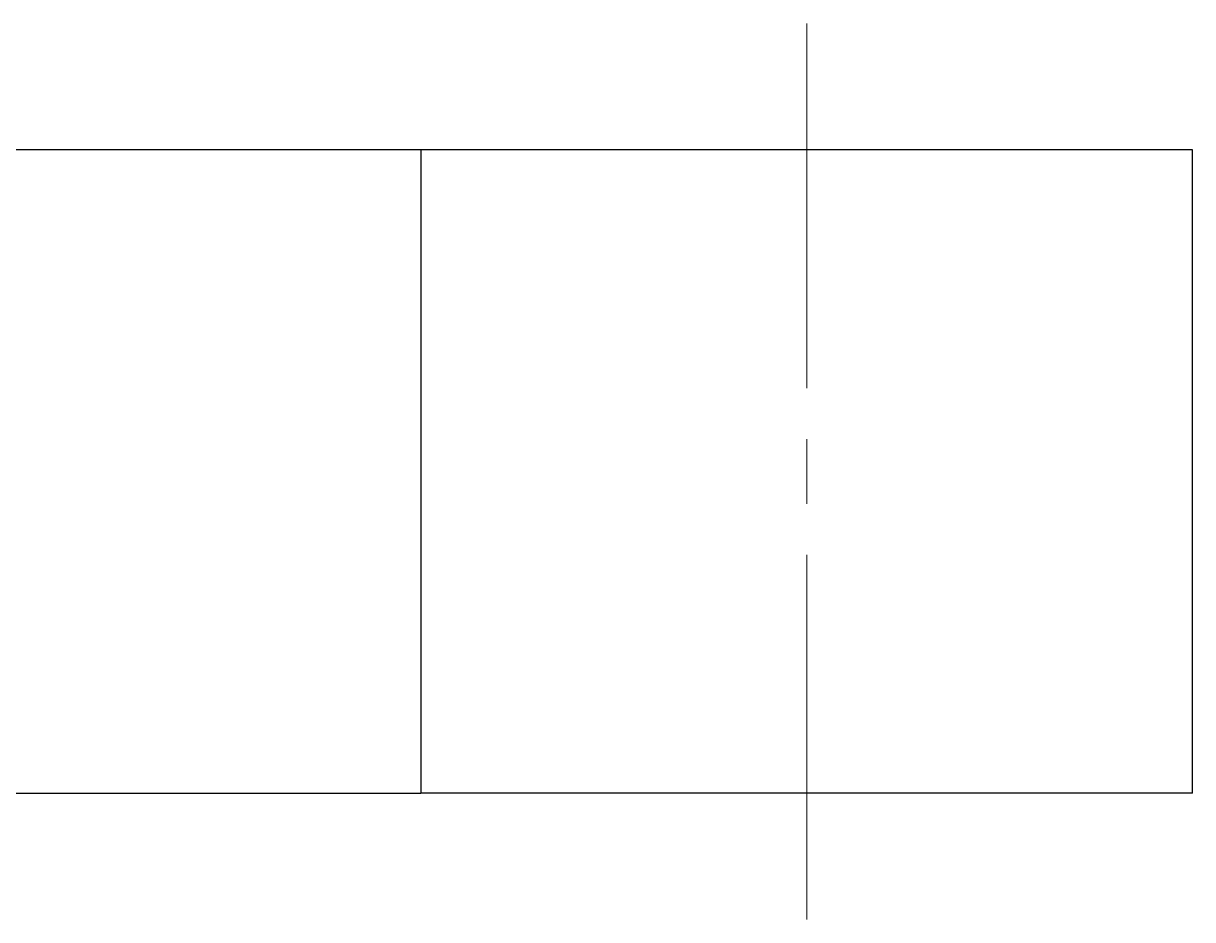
# Model space of a CAD drawing. Header units: millimetres. Extents: x 0 to 420, y 0 to 297.
# Drawn here: x 317.1 to 353.46, y 107.56 to 135.41 of the extents above; entities that cross this region are included whole.
import ezdxf

# ---------------------------------------------------------------- set-up
doc = ezdxf.new("R2010")
doc.units = ezdxf.units.MM
doc.layers.add('101', color=7, linetype='Continuous', true_color=0xffffff)

msp = doc.modelspace()

# ---------------------------------------------------------------- linework, layer by layer
at = {"layer": '101', "color": 163, "linetype": 'Continuous', "lineweight": 25}
for p, q in [((329.457, 131.489), (238.459, 131.489)), ((329.46, 131.489), (329.46, 111.489)), ((353.46, 111.489), (353.46, 131.489)), ((238.459, 111.489), (329.457, 111.489))]:
    msp.add_line(p, q, dxfattribs=at)
at = {"layer": '101', "color": 151, "linetype": 'Continuous', "lineweight": 18}
msp.add_line((341.46, 122.492), (341.46, 120.485), dxfattribs=at)
for points, knots in [([(341.46, 135.414), (341.46, 133.826), (341.46, 124.079)], [0, 0, 0.140063, 1, 1]), ([(341.46, 118.898), (341.46, 110.739), (341.46, 107.564)], [0, 0, 0.719874, 1, 1])]:
    msp.add_open_spline(points, degree=1, knots=knots, dxfattribs=at)
at = {"layer": '101', "color": 163, "linetype": 'Continuous', "lineweight": 25}
for points in [[(353.46, 131.489), (353.051, 131.489), (351.852, 131.489), (349.945, 131.489), (348.765, 131.489), (346.052, 131.489), (343.026, 131.489), (339.894, 131.489), (336.868, 131.489), (335.46, 131.489), (332.975, 131.489), (331.94, 131.489), (330.374, 131.489), (329.563, 131.489), (329.46, 131.489)], [(353.46, 111.489), (353.051, 111.489), (351.852, 111.489), (349.945, 111.489), (348.765, 111.489), (346.052, 111.489), (343.026, 111.489), (339.894, 111.489), (336.868, 111.489), (335.46, 111.489), (332.975, 111.489), (331.94, 111.489), (330.374, 111.489), (329.563, 111.489), (329.46, 111.489)]]:
    msp.add_open_spline(points, degree=1, knots=[0, 0, 0.017036, 0.066986, 0.146446, 0.19562, 0.308658, 0.434737, 0.565263, 0.691342, 0.75, 0.853553, 0.896676, 0.96194, 0.995723, 1, 1], dxfattribs=at)

doc.saveas('drawing.dxf')
